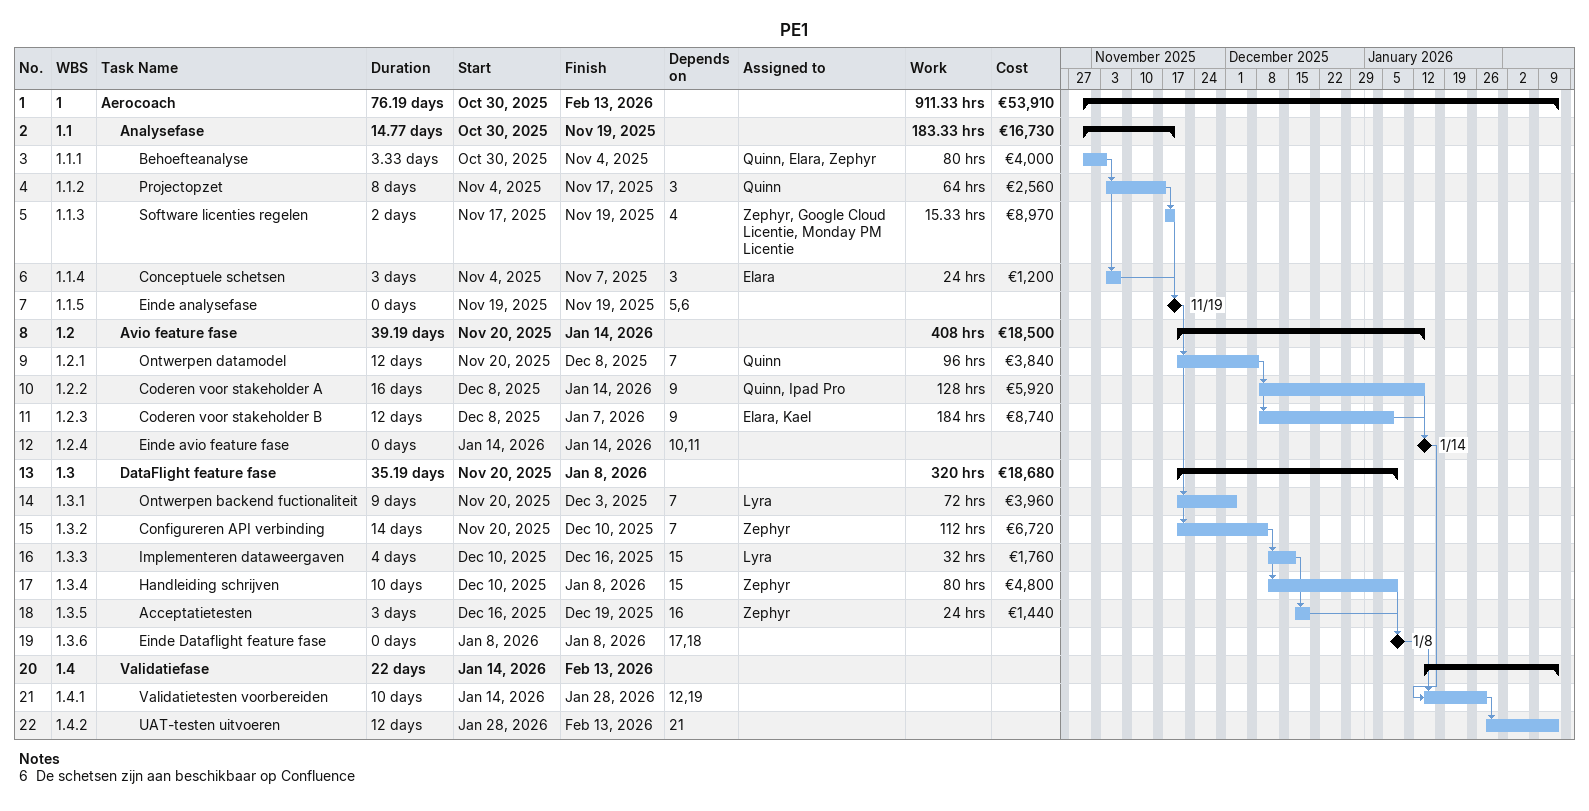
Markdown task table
PE1

| ID | WBS | Task | Duration | Start | Finish | Predecessors | Resources | Work (h) | Cost (€) |
|---|---|---|---|---|---|---|---|---|---|
| 1 | 1 | **Aerocoach** | 76.19d | 2025-10-30 | 2026-02-13 |  |  | 911.33 | 53910 |
| 2 | 1.1 | **Analysefase** | 14.77d | 2025-10-30 | 2025-11-19 |  |  | 183.33 | 16730 |
| 3 | 1.1.1 | Behoefteanalyse | 3.33d | 2025-10-30 | 2025-11-04 |  | Quinn, Elara, Zephyr | 80 | 4000 |
| 4 | 1.1.2 | Projectopzet | 8d | 2025-11-04 | 2025-11-17 | 3 | Quinn | 64 | 2560 |
| 5 | 1.1.3 | Software licenties regelen | 2d | 2025-11-17 | 2025-11-19 | 4 | Zephyr, Google Cloud Licentie, Monday PM Licentie | 15.33 | 8970 |
| 6 | 1.1.4 | Conceptuele schetsen | 3d | 2025-11-04 | 2025-11-07 | 3 | Elara | 24 | 1200 |
| 7 | 1.1.5 | Einde analysefase | 0d | 2025-11-19 | 2025-11-19 | 5, 6 |  |  |  |
| 8 | 1.2 | **Avio feature fase** | 39.19d | 2025-11-20 | 2026-01-14 |  |  | 408 | 18500 |
| 9 | 1.2.1 | Ontwerpen datamodel | 12d | 2025-11-20 | 2025-12-08 | 7 | Quinn | 96 | 3840 |
| 10 | 1.2.2 | Coderen voor stakeholder A | 16d | 2025-12-08 | 2026-01-14 | 9 | Quinn, Ipad Pro | 128 | 5920 |
| 11 | 1.2.3 | Coderen voor stakeholder B | 12d | 2025-12-08 | 2026-01-07 | 9 | Elara, Kael | 184 | 8740 |
| 12 | 1.2.4 | Einde avio feature fase | 0d | 2026-01-14 | 2026-01-14 | 10, 11 |  |  |  |
| 13 | 1.3 | **DataFlight feature fase** | 35.19d | 2025-11-20 | 2026-01-08 |  |  | 320 | 18680 |
| 14 | 1.3.1 | Ontwerpen backend fuctionaliteit | 9d | 2025-11-20 | 2025-12-03 | 7 | Lyra | 72 | 3960 |
| 15 | 1.3.2 | Configureren API verbinding | 14d | 2025-11-20 | 2025-12-10 | 7 | Zephyr | 112 | 6720 |
| 16 | 1.3.3 | Implementeren dataweergaven | 4d | 2025-12-10 | 2025-12-16 | 15 | Lyra | 32 | 1760 |
| 17 | 1.3.4 | Handleiding schrijven | 10d | 2025-12-10 | 2026-01-08 | 15 | Zephyr | 80 | 4800 |
| 18 | 1.3.5 | Acceptatietesten | 3d | 2025-12-16 | 2025-12-19 | 16 | Zephyr | 24 | 1440 |
| 19 | 1.3.6 | Einde Dataflight feature fase | 0d | 2026-01-08 | 2026-01-08 | 17, 18 |  |  |  |
| 20 | 1.4 | **Validatiefase** | 22d | 2026-01-14 | 2026-02-13 |  |  |  |  |
| 21 | 1.4.1 | Validatietesten voorbereiden | 10d | 2026-01-14 | 2026-01-28 | 12, 19 |  |  |  |
| 22 | 1.4.2 | UAT-testen uitvoeren | 12d | 2026-01-28 | 2026-02-13 | 21 |  |  |  |

Notes
- 6: De schetsen zijn aan beschikbaar op Confluence
